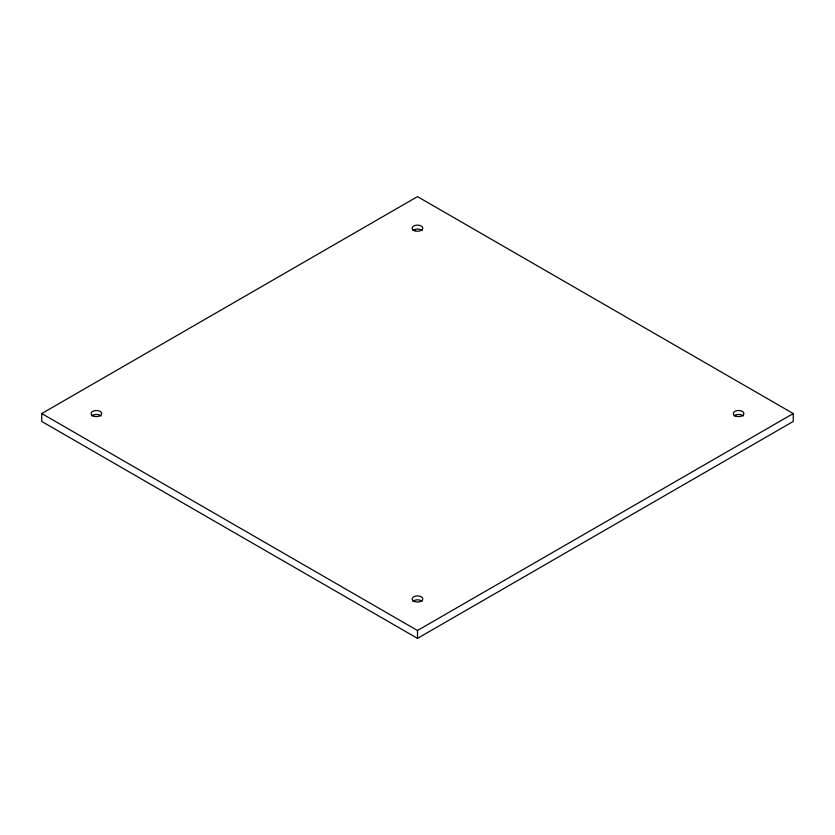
<?xml version="1.0" encoding="UTF-8"?>
<svg xmlns="http://www.w3.org/2000/svg" width="835" height="835" viewBox="0 0 835 835"><rect width="100%" height="100%" fill="white"/><g stroke="black" fill="none" stroke-linecap="round" stroke-linejoin="round"><path stroke-width="1.25" d="M41.75 413.555L417.5 196.622L793.25 413.555L793.25 421.445L417.5 638.378L41.75 421.445L41.75 413.555L417.5 630.498L793.25 413.555M417.5 630.498L417.5 638.378M91.798 415.966A5.313 3.069 0 0 1 101.004 415.966M412.897 601.346A5.313 3.069 0 0 1 422.103 601.346M733.996 415.966A5.313 3.069 0 0 1 743.202 415.966M412.897 230.585A5.313 3.069 0 0 1 422.103 230.585M414.838 601.597A5.313 3.069 0 0 0 422.813 598.935A5.313 3.069 0 0 0 414.838 596.284A5.313 3.069 0 0 0 414.838 601.597M735.938 416.216A5.313 3.069 0 0 0 743.912 413.555A5.313 3.069 0 0 0 735.938 410.904A5.313 3.069 0 0 0 735.938 416.216M414.838 230.825A5.313 3.069 0 0 0 422.813 228.174A5.313 3.069 0 0 0 414.838 225.513A5.313 3.069 0 0 0 414.838 230.825M93.75 416.216A5.313 3.069 0 0 0 101.713 413.555A5.313 3.069 0 0 0 93.75 410.904A5.313 3.069 0 0 0 93.75 416.216"/></g></svg>
